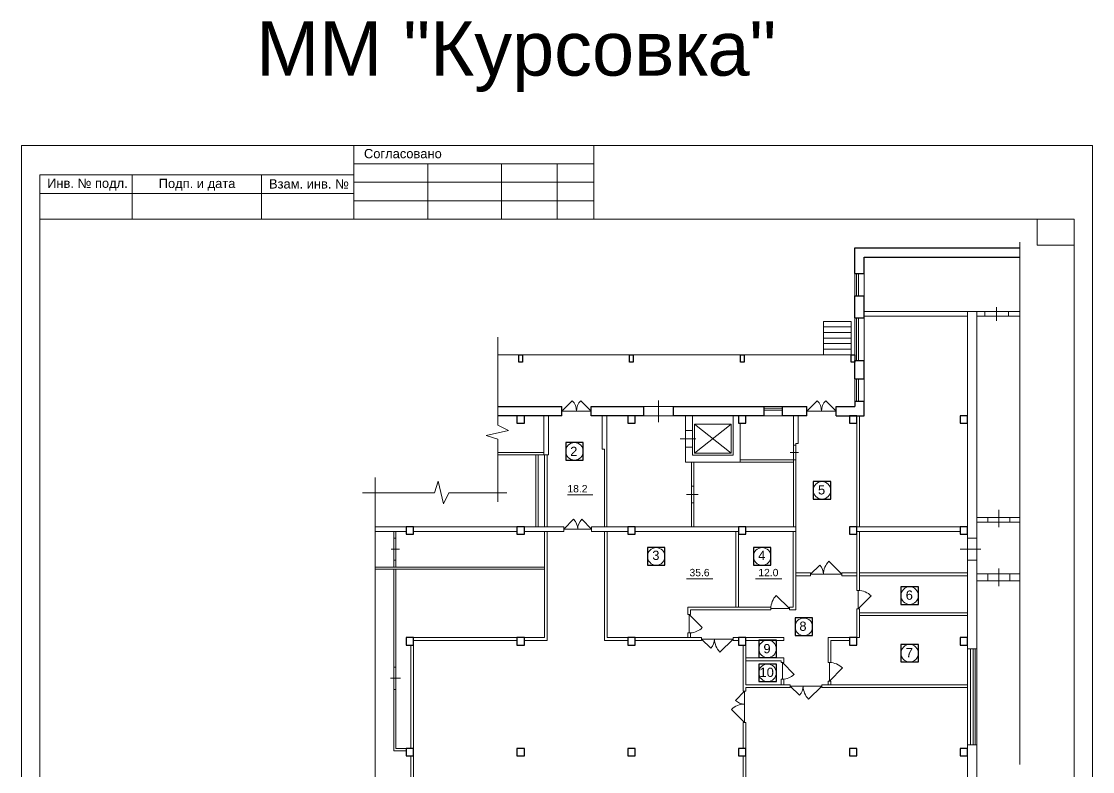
# Model space of a CAD drawing. Header units: metres. Extents: x 0 to 58, y 0 to 88.7.
# Drawn here: x 0 to 58, y 48.1 to 88.7 of the extents above; entities that cross this region are included whole.
import ezdxf
from ezdxf.enums import TextEntityAlignment as Align

# ---------------------------------------------------------------- set-up
doc = ezdxf.new("R2010")
doc.units = ezdxf.units.M
doc.header["$MEASUREMENT"] = 0
doc.layers.add('Level 50', color=7, linetype='Continuous', lineweight=0)
doc.layers.add('Level 63', color=7, linetype='Continuous', lineweight=0)
doc.layers.add('YOLO_TABLE', color=1, linetype='Continuous')
doc.styles.add('Style-Arial', font='arial.ttf')

# ---------------------------------------------------------------- blocks, each defined once
blk = doc.blocks.new('*U17')
at = {"layer": 'Level 50', "color": 7, "linetype": 'Continuous', "lineweight": 0}
for p, q in [((-14.5, 20.487), (14.5, 20.487)), ((-14.5, -20.513), (-14.5, 20.487)), ((14.5, 20.487), (14.5, -20.513)), ((14.5, -20.513), (-14.5, -20.513))]:
    blk.add_line(p, q, dxfattribs=at)
at = {"layer": 'Level 50', "color": 7, "linetype": 'Continuous', "lineweight": 13}
for p, q in [((-14, 18.926), (-14, -20.013)), ((14, 18.487), (-14, 18.487)), ((13, 18.487), (13, 17.787)), ((14, 18.487), (14, -20.013)), ((13, 17.787), (14, 17.787)), ((14, -20.013), (-14, -20.013))]:
    blk.add_line(p, q, dxfattribs=at)
at = {"layer": 'Level 63', "color": 7, "linetype": 'Continuous', "lineweight": 13}
for p, q in [((-5.5, 20.487), (-5.5, 18.487)), ((1, 20.487), (-5.5, 20.487)), ((1, 20.487), (1, 18.487)), ((1, 19.987), (-5.5, 19.987)), ((-3.5, 19.987), (-3.5, 18.487)), ((-1.5, 19.987), (-1.5, 18.487)), ((0, 19.987), (0, 18.487)), ((-11.5, 19.687), (-11.5, 18.487)), ((-8, 19.687), (-8, 18.487)), ((-5.5, 19.687), (-5.5, 18.487)), ((1, 19.487), (-5.5, 19.487)), ((-14, 19.187), (-5.5, 19.187)), ((1, 18.987), (-5.5, 18.987)), ((-4.5, -14.513), (14, -14.513)), ((-4.5, -14.513), (-4.5, -20.013)), ((-3.5, -14.513), (-3.5, -17.013)), ((-2.5, -14.513), (-2.5, -20.013)), ((-1.5, -14.513), (-1.5, -17.013)), ((-0.5, -14.513), (-0.5, -20.013)), ((1, -14.513), (1, -20.013)), ((2, -14.513), (2, -20.013)), ((2, -15.513), (14, -15.513)), ((-4.5, -16.513), (2, -16.513)), ((-4.5, -17.013), (2, -17.013)), ((2, -17.013), (14, -17.013)), ((9, -17.513), (14, -17.513)), ((2, -18.513), (14, -18.513)), ((7, -20.013), (13.3, -20.013))]:
    blk.add_line(p, q, dxfattribs=at)
at = {"layer": 'Level 63', "color": 7, "linetype": 'Continuous', "lineweight": 0}
for p, q in [((-4.5, -15.013), (2, -15.013)), ((-4.5, -15.513), (2, -15.513)), ((-4.5, -16.013), (2, -16.013)), ((-4.5, -17.513), (2, -17.513)), ((-4.5, -18.013), (2, -18.013)), ((-4.5, -18.513), (2, -18.513)), ((-4.5, -19.013), (2, -19.013)), ((-4.5, -19.513), (2, -19.513))]:
    blk.add_line(p, q, dxfattribs=at)
at = {"layer": 'Level 63', "color": 7, "linetype": 'Continuous', "lineweight": 13, "flags": 128}
for points in [[(-14, 18.487), (-14, 19.687), (-5.5, 19.687)], [(9, -17.013), (9, -20.013)], [(10.5, -17.013), (10.5, -18.513)], [(12, -17.013), (12, -18.513)]]:
    blk.add_lwpolyline(points, dxfattribs=at)
at = {"layer": 'Level 63', "color": 7, "linetype": 'Continuous', "lineweight": 0, "style": 'Style-Arial'}
for s, height, p in [('Согласовано', 0.25002, (-4.173, 20.263)), ('Инв. № подл.', 0.25002, (-12.713, 19.462)), ('Подп. и дата', 0.25002, (-9.745, 19.457)), ('Взам. инв. №', 0.25002, (-6.716, 19.444)), ('Изм.', 0.25, (-3.993, -16.748)), ('Кол.уч', 0.25, (-3.016, -16.748)), ('Лист', 0.25, (-1.977, -16.748)), ('№ док', 0.25, (-1.018, -16.748)), ('Подпись', 0.25, (0.256, -16.748)), ('Дата', 0.25, (1.511, -16.748)), ('Разработ.', 0.25, (-3.531, -17.244)), ('Стадия', 0.25, (9.718, -17.238)), ('Лист', 0.25, (11.263, -17.238)), ('Листов', 0.25, (12.996, -17.238)), ('Провер.', 0.25, (-3.686, -17.742)), ('Гл. спец.', 0.25, (-3.619, -18.229)), ('ГАП', 0.25, (-3.999, -18.77)), ('Н. контр.', 0.25, (-3.625, -19.248)), ('ООО "НеваПроект"', 0.25, (11.423, -19.223)), ('Утв.', 0.25, (-3.98, -19.715)), ('Формат А3', 0.25, (11.582, -20.252))]:
    blk.add_text(s, height=height, dxfattribs=at).set_placement(p, align=Align.MIDDLE_CENTER)
blk = doc.blocks.new('формат А3_вертикальный_1')
at = {"layer": 'Level 63', "color": 7, "linetype": 'Continuous', "lineweight": 13}
blk.add_blockref('*U17', (14.5, -20.487), dxfattribs=at)

msp = doc.modelspace()

# ---------------------------------------------------------------- linework, layer by layer
at = {"color": 7, "linetype": 'Continuous', "lineweight": 0}
for p, q in [((54.069, 76.767), (54.069, 48.493)), ((45.221, 75.06), (45.221, 73.86)), ((45.321, 75.06), (45.321, 73.86)), ((45.221, 72.66), (45.221, 70.36)), ((45.321, 72.66), (45.321, 70.36)), ((43.431, 70.67), (43.431, 72.47)), ((43.431, 72.47), (44.931, 72.47)), ((43.431, 72.17), (44.931, 72.17)), ((44.931, 70.67), (44.931, 72.47)), ((25.792, 71.625), (25.792, 66.86)), ((43.431, 71.87), (44.931, 71.87)), ((43.431, 71.57), (44.931, 71.57)), ((43.431, 71.27), (44.931, 71.27)), ((43.431, 70.97), (44.931, 70.97)), ((45.221, 69.36), (45.221, 68.16)), ((45.321, 69.36), (45.321, 68.16)), ((29.256, 67.615), (29.821, 68.18)), ((30.29, 68.18), (30.856, 67.615)), ((33.701, 67.87), (35.301, 67.87)), ((34.501, 68.187), (34.501, 67.022)), ((42.521, 67.615), (43.086, 68.18)), ((43.555, 68.18), (44.121, 67.615)), ((29.256, 67.615), (30.856, 67.615)), ((35.301, 67.36), (33.701, 67.36)), ((41.195, 67.77), (40.195, 67.77)), ((41.195, 67.67), (40.195, 67.67)), ((42.521, 67.615), (44.121, 67.615)), ((38.426, 66.914), (36.445, 65.348)), ((36.445, 66.914), (38.426, 65.348)), ((36.445, 65.348), (36.445, 66.914)), ((36.445, 66.914), (38.426, 66.914)), ((38.426, 66.914), (38.426, 65.348)), ((35.951, 65.66), (35.951, 66.56)), ((36.331, 66.56), (36.331, 65.66)), ((25.792, 66.096), (25.792, 62.704)), ((35.675, 66.11), (36.524, 66.11)), ((41.811, 65.78), (41.811, 64.98)), ((41.931, 64.98), (41.931, 65.78)), ((38.426, 65.348), (36.445, 65.348)), ((41.633, 65.38), (42.074, 65.38)), ((19.154, 64.018), (19.154, 41.534)), ((36.291, 62.66), (36.291, 63.56)), ((36.411, 63.56), (36.411, 62.66)), ((22.374, 63.188), (18.473, 63.188)), ((26.275, 63.188), (23.138, 63.188)), ((36.015, 63.11), (36.645, 63.11)), ((52.923, 62.279), (52.923, 61.33)), ((29.371, 61.235), (29.901, 61.765)), ((30.34, 61.765), (30.871, 61.235)), ((52.323, 61.86), (53.523, 61.86)), ((53.523, 61.61), (52.323, 61.61)), ((29.371, 61.235), (30.871, 61.235)), ((20.161, 60.745), (20.161, 59.545)), ((20.281, 59.545), (20.281, 60.745)), ((51.231, 60.745), (51.231, 59.545)), ((51.741, 60.745), (51.741, 59.545)), ((20.014, 60.145), (20.463, 60.145)), ((50.824, 60.145), (51.947, 60.145)), ((42.731, 58.785), (43.226, 59.28)), ((43.724, 59.492), (44.431, 58.785)), ((42.731, 58.785), (44.431, 58.785)), ((52.323, 58.81), (53.523, 58.81)), ((52.923, 59.099), (52.923, 58.15)), ((53.523, 58.43), (52.323, 58.43)), ((41.581, 56.935), (40.874, 57.642)), ((45.306, 57.91), (45.306, 56.91)), ((45.306, 56.91), (46.013, 57.617)), ((40.581, 56.935), (41.581, 56.935)), ((36.156, 56.61), (36.156, 55.61)), ((36.156, 56.61), (36.863, 55.903)), ((36.831, 55.285), (38.531, 55.285)), ((36.831, 55.285), (37.326, 54.79)), ((37.824, 54.578), (38.531, 55.285)), ((51.541, 49.56), (51.541, 54.76)), ((51.641, 49.56), (51.641, 54.76)), ((51.741, 49.56), (51.741, 54.76)), ((41.206, 54.01), (41.206, 53.11)), ((41.206, 54.01), (41.842, 53.373)), ((43.756, 54.01), (43.756, 53.01)), ((20.161, 53.76), (20.161, 52.56)), ((20.281, 52.56), (20.281, 53.76)), ((43.756, 53.01), (44.463, 53.717)), ((19.99, 53.16), (20.521, 53.16)), ((39.156, 52.46), (38.661, 51.965)), ((39.156, 52.46), (39.156, 50.76)), ((41.631, 52.735), (43.331, 52.735)), ((41.631, 52.735), (42.126, 52.24)), ((38.449, 51.467), (39.156, 50.76))]:
    msp.add_line(p, q, dxfattribs=at)
at = {"color": 7, "linetype": 'Continuous', "lineweight": 30}
for p, q in [((45.121, 75.06), (45.121, 76.46)), ((45.121, 76.46), (54.069, 76.46)), ((45.631, 75.06), (45.631, 75.95)), ((45.631, 75.95), (54.069, 75.95)), ((45.121, 75.06), (45.631, 75.06)), ((45.121, 72.66), (45.121, 73.86)), ((45.121, 73.86), (45.631, 73.86)), ((45.631, 72.66), (45.631, 73.86)), ((45.121, 72.66), (45.631, 72.66)), ((26.931, 70.67), (27.131, 70.67)), ((26.931, 70.27), (26.931, 70.67)), ((27.131, 70.27), (26.931, 70.27)), ((27.131, 70.67), (27.131, 70.27)), ((32.931, 70.67), (33.131, 70.67)), ((32.931, 70.27), (32.931, 70.67)), ((33.131, 70.27), (32.931, 70.27)), ((33.131, 70.67), (33.131, 70.27)), ((38.931, 70.67), (39.131, 70.67)), ((38.931, 70.27), (38.931, 70.67)), ((39.131, 70.27), (38.931, 70.27)), ((39.131, 70.67), (39.131, 70.27)), ((44.931, 70.67), (45.131, 70.67)), ((44.931, 70.27), (44.931, 70.67)), ((45.131, 70.27), (44.931, 70.27)), ((45.121, 70.36), (45.631, 70.36)), ((45.121, 69.36), (45.121, 70.36)), ((45.131, 70.67), (45.131, 70.27)), ((45.631, 69.36), (45.631, 70.36)), ((45.121, 69.36), (45.631, 69.36)), ((25.792, 67.87), (29.256, 67.87)), ((29.256, 67.36), (29.256, 67.87)), ((30.856, 67.36), (30.856, 67.87)), ((30.856, 67.87), (33.701, 67.87)), ((33.701, 67.36), (33.701, 67.87)), ((35.301, 67.36), (35.301, 67.87)), ((35.301, 67.87), (40.195, 67.87)), ((40.195, 67.87), (40.195, 67.36)), ((41.195, 67.87), (41.195, 67.36)), ((41.195, 67.87), (42.521, 67.87)), ((42.521, 67.36), (42.521, 67.87)), ((44.121, 67.36), (44.121, 67.87)), ((44.121, 67.87), (45.121, 67.87)), ((45.121, 68.16), (45.631, 68.16)), ((45.121, 68.16), (45.121, 67.87)), ((45.631, 67.36), (45.631, 68.16)), ((29.256, 67.36), (25.792, 67.36)), ((27.231, 67.36), (26.831, 67.36)), ((26.831, 67.36), (26.831, 66.96)), ((27.231, 66.96), (27.231, 67.36)), ((33.701, 67.36), (30.856, 67.36)), ((33.231, 67.36), (32.831, 67.36)), ((32.831, 67.36), (32.831, 66.96)), ((33.231, 66.96), (33.231, 67.36)), ((40.195, 67.36), (35.301, 67.36)), ((39.231, 67.36), (38.831, 67.36)), ((38.831, 67.36), (38.831, 66.96)), ((39.231, 66.96), (39.231, 67.36)), ((42.521, 67.36), (41.195, 67.36)), ((44.121, 67.36), (45.631, 67.36)), ((45.231, 67.36), (44.831, 67.36)), ((44.831, 67.36), (44.831, 66.96)), ((45.231, 66.96), (45.231, 67.36)), ((51.231, 67.36), (50.831, 67.36)), ((50.831, 67.36), (50.831, 66.96)), ((51.231, 66.96), (51.231, 67.36)), ((26.831, 66.96), (27.231, 66.96)), ((32.831, 66.96), (33.231, 66.96)), ((38.831, 66.96), (39.231, 66.96)), ((44.831, 66.96), (45.231, 66.96)), ((50.831, 66.96), (51.231, 66.96)), ((21.231, 61.36), (20.831, 61.36)), ((20.831, 61.36), (20.831, 60.96)), ((20.831, 60.96), (21.231, 60.96)), ((21.231, 60.96), (21.231, 61.36)), ((27.231, 61.36), (26.831, 61.36)), ((26.831, 61.36), (26.831, 60.96)), ((26.831, 60.96), (27.231, 60.96)), ((27.231, 60.96), (27.231, 61.36)), ((33.231, 61.36), (32.831, 61.36)), ((32.831, 61.36), (32.831, 60.96)), ((32.831, 60.96), (33.231, 60.96)), ((33.231, 60.96), (33.231, 61.36)), ((39.231, 61.36), (38.831, 61.36)), ((38.831, 61.36), (38.831, 60.96)), ((38.831, 60.96), (39.231, 60.96)), ((39.231, 60.96), (39.231, 61.36)), ((45.231, 61.36), (44.831, 61.36)), ((44.831, 61.36), (44.831, 60.96)), ((44.831, 60.96), (45.231, 60.96)), ((45.231, 60.96), (45.231, 61.36)), ((51.231, 61.36), (50.831, 61.36)), ((50.831, 61.36), (50.831, 60.96)), ((50.831, 60.96), (51.231, 60.96)), ((51.231, 60.96), (51.231, 61.36)), ((21.231, 55.36), (20.831, 55.36)), ((20.831, 55.36), (20.831, 54.96)), ((21.231, 54.96), (21.231, 55.36)), ((27.231, 55.36), (26.831, 55.36)), ((26.831, 55.36), (26.831, 54.96)), ((27.231, 54.96), (27.231, 55.36)), ((33.231, 55.36), (32.831, 55.36)), ((32.831, 55.36), (32.831, 54.96)), ((33.231, 54.96), (33.231, 55.36)), ((39.231, 55.36), (38.831, 55.36)), ((38.831, 55.36), (38.831, 54.96)), ((39.231, 54.96), (39.231, 55.36)), ((45.231, 55.36), (44.831, 55.36)), ((44.831, 55.36), (44.831, 54.96)), ((45.231, 54.96), (45.231, 55.36)), ((51.231, 55.36), (50.831, 55.36)), ((50.831, 55.36), (50.831, 54.96)), ((51.231, 54.96), (51.231, 55.36)), ((20.831, 54.96), (21.231, 54.96)), ((26.831, 54.96), (27.231, 54.96)), ((32.831, 54.96), (33.231, 54.96)), ((38.831, 54.96), (39.231, 54.96)), ((44.831, 54.96), (45.231, 54.96)), ((50.831, 54.96), (51.231, 54.96)), ((21.231, 49.36), (20.831, 49.36)), ((20.831, 49.36), (20.831, 48.96)), ((21.231, 48.96), (21.231, 49.36)), ((27.231, 49.36), (26.831, 49.36)), ((26.831, 49.36), (26.831, 48.96)), ((27.231, 48.96), (27.231, 49.36)), ((33.231, 49.36), (32.831, 49.36)), ((32.831, 49.36), (32.831, 48.96)), ((33.231, 48.96), (33.231, 49.36)), ((39.231, 49.36), (38.831, 49.36)), ((38.831, 49.36), (38.831, 48.96)), ((39.231, 48.96), (39.231, 49.36)), ((45.231, 49.36), (44.831, 49.36)), ((44.831, 49.36), (44.831, 48.96)), ((45.231, 48.96), (45.231, 49.36)), ((51.231, 49.36), (50.831, 49.36)), ((50.831, 49.36), (50.831, 48.96)), ((51.231, 48.96), (51.231, 49.36)), ((20.831, 48.96), (21.231, 48.96)), ((26.831, 48.96), (27.231, 48.96)), ((32.831, 48.96), (33.231, 48.96)), ((38.831, 48.96), (39.231, 48.96)), ((44.831, 48.96), (45.231, 48.96)), ((50.831, 48.96), (51.231, 48.96))]:
    msp.add_line(p, q, dxfattribs=at)
at = {"color": 7, "linetype": 'Continuous', "lineweight": 13}
for p, q in [((45.121, 75.06), (45.121, 73.86)), ((45.631, 73.86), (45.631, 75.06)), ((52.802, 73.235), (52.802, 72.504)), ((45.121, 72.66), (45.121, 70.36)), ((45.631, 73.01), (54.069, 73.01)), ((45.631, 72.76), (51.231, 72.76)), ((45.631, 72.66), (45.631, 70.36)), ((51.231, 60.745), (51.231, 73.01)), ((51.741, 60.745), (51.741, 73.01)), ((51.741, 72.76), (54.069, 72.76)), ((52.16, 73.01), (52.16, 72.76)), ((53.445, 73.01), (53.445, 72.76)), ((25.792, 70.67), (45.121, 70.67)), ((45.121, 69.36), (45.121, 68.16)), ((45.631, 68.16), (45.631, 69.36)), ((41.195, 67.87), (40.195, 67.87)), ((28.291, 67.36), (28.291, 65.26)), ((28.541, 67.36), (28.541, 65.81)), ((31.441, 67.36), (31.441, 65.56)), ((31.691, 67.36), (31.691, 61.36)), ((35.951, 67.36), (35.951, 66.56)), ((36.331, 67.36), (36.331, 66.56)), ((38.531, 67.36), (38.531, 65.24)), ((40.195, 67.36), (41.195, 67.36)), ((41.811, 67.36), (41.811, 65.78)), ((42.061, 67.36), (42.061, 65.86)), ((45.381, 67.36), (45.381, 61.36)), ((38.911, 66.96), (38.911, 64.86)), ((45.231, 66.96), (45.231, 61.36)), ((35.951, 66.56), (36.331, 66.56)), ((28.541, 65.81), (28.541, 65.26)), ((31.571, 65.56), (31.441, 65.56)), ((31.571, 65.56), (31.571, 61.36)), ((35.951, 65.66), (36.331, 65.66)), ((35.951, 65.66), (35.951, 64.86)), ((36.331, 65.66), (36.331, 65.24)), ((41.931, 65.78), (41.811, 65.78)), ((41.931, 65.86), (41.931, 65.78)), ((42.061, 65.86), (41.931, 65.86)), ((28.291, 65.38), (25.792, 65.38)), ((28.541, 65.26), (25.792, 65.26)), ((27.851, 65.26), (27.851, 61.36)), ((27.971, 65.26), (27.971, 61.36)), ((28.321, 65.26), (28.321, 61.36)), ((28.471, 65.26), (28.471, 61.36)), ((38.531, 65.24), (36.331, 65.24)), ((41.931, 64.98), (38.911, 64.98)), ((41.811, 64.98), (41.811, 61.36)), ((41.931, 64.98), (41.931, 61.11)), ((41.811, 64.86), (35.951, 64.86)), ((36.291, 64.86), (36.291, 63.56)), ((36.411, 64.86), (36.411, 63.56)), ((36.291, 63.56), (36.411, 63.56)), ((29.571, 63.085), (30.941, 63.085)), ((36.291, 62.66), (36.411, 62.66)), ((36.291, 62.66), (36.291, 61.36)), ((36.411, 62.66), (36.411, 61.36)), ((51.741, 61.86), (52.323, 61.86)), ((51.741, 61.61), (52.323, 61.61)), ((52.323, 61.61), (52.323, 61.86)), ((53.523, 61.61), (53.523, 61.86)), ((53.523, 61.86), (54.069, 61.86)), ((53.523, 61.61), (54.069, 61.61)), ((20.831, 61.36), (19.154, 61.36)), ((20.831, 61.11), (19.154, 61.11)), ((20.161, 61.11), (20.161, 60.745)), ((20.281, 61.11), (20.281, 60.745)), ((29.371, 61.36), (21.231, 61.36)), ((26.831, 61.11), (21.231, 61.11)), ((29.371, 61.11), (27.231, 61.11)), ((28.321, 61.11), (28.321, 55.36)), ((28.471, 61.11), (28.471, 55.21)), ((29.371, 61.36), (29.371, 61.11)), ((41.931, 61.36), (30.871, 61.36)), ((30.871, 61.36), (30.871, 61.11)), ((32.831, 61.11), (30.871, 61.11)), ((31.571, 61.11), (31.571, 55.21)), ((31.721, 61.11), (31.721, 55.36)), ((38.831, 61.11), (33.231, 61.11)), ((38.681, 61.11), (38.681, 57.01)), ((38.831, 61.11), (38.831, 57.01)), ((41.931, 61.11), (39.231, 61.11)), ((41.781, 61.11), (41.781, 57.01)), ((41.931, 61.11), (41.931, 56.86)), ((51.231, 61.36), (45.231, 61.36)), ((50.831, 61.11), (45.231, 61.11)), ((45.231, 57.91), (45.231, 60.96)), ((45.381, 57.91), (45.381, 61.11)), ((20.161, 60.745), (20.281, 60.745)), ((51.231, 60.745), (51.741, 60.745)), ((28.321, 59.18), (19.154, 59.18)), ((20.161, 59.545), (20.281, 59.545)), ((20.161, 59.545), (20.161, 59.18)), ((20.281, 59.545), (20.281, 59.18)), ((51.231, 59.545), (51.741, 59.545)), ((51.231, 54.76), (51.231, 59.545)), ((51.741, 54.76), (51.741, 59.545)), ((28.321, 59.06), (19.154, 59.06)), ((20.161, 59.06), (20.161, 53.76)), ((20.281, 59.06), (20.281, 53.76)), ((42.731, 58.86), (41.931, 58.86)), ((42.731, 58.71), (41.931, 58.71)), ((42.731, 58.71), (42.731, 58.86)), ((45.231, 58.86), (44.431, 58.86)), ((44.431, 58.71), (44.431, 58.86)), ((45.231, 58.71), (44.431, 58.71)), ((51.231, 58.86), (45.381, 58.86)), ((51.231, 58.71), (45.381, 58.71)), ((51.741, 58.81), (52.323, 58.81)), ((52.323, 58.43), (52.323, 58.81)), ((53.523, 58.43), (53.523, 58.81)), ((53.523, 58.81), (54.069, 58.81)), ((37.44, 58.543), (36.018, 58.543)), ((41.168, 58.543), (39.746, 58.543)), ((51.741, 58.43), (52.323, 58.43)), ((53.523, 58.43), (54.069, 58.43)), ((45.381, 57.91), (45.231, 57.91)), ((36.081, 56.61), (36.081, 57.01)), ((40.581, 57.01), (36.081, 57.01)), ((36.231, 56.61), (36.231, 56.86)), ((40.581, 56.86), (36.231, 56.86)), ((40.581, 57.01), (40.581, 56.86)), ((41.781, 57.01), (41.581, 57.01)), ((41.581, 57.01), (41.581, 56.86)), ((41.931, 56.86), (41.581, 56.86)), ((45.231, 55.36), (45.231, 56.91)), ((45.381, 56.91), (45.231, 56.91)), ((45.381, 55.36), (45.381, 56.91)), ((36.231, 56.61), (36.081, 56.61)), ((51.231, 56.71), (45.381, 56.71)), ((51.231, 56.56), (45.381, 56.56)), ((21.231, 55.36), (26.831, 55.36)), ((21.231, 55.21), (26.831, 55.21)), ((27.231, 55.36), (28.321, 55.36)), ((27.231, 55.21), (28.471, 55.21)), ((32.831, 55.21), (31.571, 55.21)), ((36.831, 55.36), (31.721, 55.36)), ((36.831, 55.21), (33.231, 55.21)), ((36.081, 55.36), (36.081, 55.61)), ((36.231, 55.61), (36.081, 55.61)), ((36.231, 55.36), (36.231, 55.61)), ((36.831, 55.36), (36.831, 55.21)), ((38.831, 55.36), (38.531, 55.36)), ((38.531, 55.36), (38.531, 55.21)), ((38.831, 55.21), (38.531, 55.21)), ((41.281, 55.36), (39.231, 55.36)), ((41.281, 55.21), (39.231, 55.21)), ((41.281, 55.36), (41.281, 55.21)), ((44.831, 55.36), (43.681, 55.36)), ((43.681, 55.36), (43.681, 54.01)), ((44.831, 55.21), (43.831, 55.21)), ((43.831, 55.21), (43.831, 54.01)), ((45.231, 55.36), (45.381, 55.36)), ((21.081, 49.36), (21.081, 54.96)), ((21.231, 49.36), (21.231, 54.96)), ((39.081, 54.96), (39.081, 52.46)), ((39.231, 54.96), (39.231, 52.81)), ((51.231, 54.76), (51.741, 54.76)), ((51.231, 54.76), (51.231, 49.56)), ((51.381, 54.76), (51.381, 49.56)), ((41.281, 54.26), (39.231, 54.26)), ((41.131, 54.11), (39.231, 54.11)), ((41.131, 54.11), (41.131, 54.01)), ((41.281, 54.01), (41.131, 54.01)), ((41.281, 54.26), (41.281, 54.01)), ((43.831, 54.01), (43.681, 54.01)), ((20.281, 53.76), (20.161, 53.76)), ((41.631, 52.81), (39.231, 52.81)), ((41.281, 53.11), (41.131, 53.11)), ((41.131, 53.11), (41.131, 52.81)), ((41.281, 53.11), (41.281, 52.81)), ((41.631, 52.81), (41.631, 52.66)), ((51.231, 52.81), (43.331, 52.81)), ((43.331, 52.81), (43.331, 52.66)), ((43.831, 53.01), (43.681, 53.01)), ((43.681, 53.01), (43.681, 52.81)), ((43.831, 53.01), (43.831, 52.81)), ((20.281, 52.56), (20.161, 52.56)), ((20.161, 52.56), (20.161, 49.24)), ((20.281, 52.56), (20.281, 49.36)), ((39.231, 52.46), (39.081, 52.46)), ((39.231, 52.66), (39.231, 52.46)), ((41.631, 52.66), (39.231, 52.66)), ((51.231, 52.66), (43.331, 52.66)), ((39.231, 50.76), (39.081, 50.76)), ((39.081, 50.76), (39.081, 49.36)), ((39.231, 50.76), (39.231, 49.36)), ((20.831, 49.36), (20.281, 49.36)), ((51.231, 49.56), (51.741, 49.56)), ((51.231, 42.76), (51.231, 49.56)), ((51.741, 42.76), (51.741, 49.56)), ((20.831, 49.24), (20.161, 49.24)), ((21.081, 43.36), (21.081, 48.96)), ((21.231, 43.36), (21.231, 48.96)), ((39.081, 48.96), (39.081, 43.36)), ((39.231, 48.96), (39.231, 43.36))]:
    msp.add_line(p, q, dxfattribs=at)
for centre in [(29.946, 65.444), (34.372, 59.754), (40.11, 59.754)]:
    msp.add_circle(centre, 0.474, dxfattribs=at)
at = {"color": 251, "linetype": 'Continuous', "lineweight": 13}
for centre in [(43.346, 63.328), (48.092, 57.635), (42.366, 55.947), (40.402, 54.751), (48.092, 54.515), (40.402, 53.456)]:
    msp.add_circle(centre, 0.474, dxfattribs=at)
at = {"color": 7, "linetype": 'Continuous', "lineweight": 0}
for centre, radius, start, end in [((29.256, 67.615), 0.8, 360, 45), ((30.856, 67.615), 0.8, 135, 180), ((42.521, 67.615), 0.8, 360, 45), ((44.121, 67.615), 0.8, 135, 180), ((29.371, 61.235), 0.75, 0, 45), ((30.871, 61.235), 0.75, 135, 180), ((42.731, 58.785), 0.7, 0, 45), ((44.431, 58.785), 1, 135, 180), ((41.581, 56.935), 1, 135, 180), ((45.306, 56.91), 1, 45, 90), ((36.156, 56.61), 1, 274.30122, 315), ((43.756, 53.01), 1, 45, 90), ((41.206, 54.01), 0.9, 270, 315)]:
    msp.add_arc(centre, radius, start, end, dxfattribs=at)
at = {"color": 7, "linetype": 'Continuous', "lineweight": 0, "extrusion": (0, 0, -1)}
for centre, radius, start, end in [((-36.831, 55.285), 0.7, 180, 225), ((-38.531, 55.285), 1, 315, 0), ((-41.631, 52.735), 0.7, 180, 225), ((-43.331, 52.735), 1, 315, 0), ((-39.156, 50.76), 1, 45, 90), ((-39.156, 52.46), 0.7, 270, 315)]:
    msp.add_arc(centre, radius, start, end, dxfattribs=at)
at = {"layer": 'Level 63', "color": 7, "linetype": 'Continuous', "lineweight": 0}
msp.add_line((43.331, 52.735), (42.624, 52.028), dxfattribs=at)
at = {"layer": 'Level 63', "color": 7, "linetype": 'Continuous', "lineweight": 0, "flags": 128}
for points in [[(25.792, 66.096), (25.159, 66.29), (26.377, 66.572), (25.792, 66.86)], [(22.374, 63.188), (22.568, 63.821), (22.85, 62.603), (23.138, 63.188)]]:
    msp.add_lwpolyline(points, dxfattribs=at)
at = {"layer": 'YOLO_TABLE'}
for points in [[(29.471, 64.97), (30.42, 64.97), (30.42, 65.919), (29.471, 65.919)], [(42.872, 62.854), (43.82, 62.854), (43.82, 63.802), (42.872, 63.802)], [(33.898, 59.28), (34.846, 59.28), (34.846, 60.229), (33.898, 60.229)], [(39.635, 59.28), (40.584, 59.28), (40.584, 60.229), (39.635, 60.229)], [(47.618, 57.161), (48.566, 57.161), (48.566, 58.11), (47.618, 58.11)], [(41.891, 55.473), (42.84, 55.473), (42.84, 56.422), (41.891, 56.422)], [(39.928, 54.277), (40.877, 54.277), (40.877, 55.225), (39.928, 55.225)], [(47.618, 54.041), (48.566, 54.041), (48.566, 54.99), (47.618, 54.99)], [(39.928, 52.982), (40.877, 52.982), (40.877, 53.93), (39.928, 53.93)]]:
    msp.add_lwpolyline(points, close=True, dxfattribs=at)

# ---------------------------------------------------------------- block references
at = {"layer": 'Level 63', "color": 7, "linetype": 'Continuous', "lineweight": 13, "xscale": 2, "yscale": 2}
msp.add_blockref('формат А3_вертикальный_1', (0, 82), dxfattribs=at)

# ---------------------------------------------------------------- texts
at = {"color": 7, "linetype": 'Continuous', "lineweight": 0, "style": 'Style-Arial'}
for s, p in [('2', (29.908, 65.69)), ('3', (34.353, 60.064)), ('4', (40.09, 60.064))]:
    msp.add_text(s, height=0.5, dxfattribs=at).set_placement(p, align=Align.TOP_CENTER)
at = {"color": 7, "linetype": 'Continuous', "lineweight": 13, "style": 'Style-Arial'}
for s, p in [('18.2', (30.108, 63.418)), ('35.6', (36.718, 58.88)), ('12.0', (40.446, 58.88))]:
    msp.add_text(s, height=0.4, dxfattribs=at).set_placement(p, align=Align.MIDDLE_CENTER)
at = {"color": 251, "linetype": 'Continuous', "lineweight": 13, "style": 'Style-Arial'}
for s, p in [('5', (43.327, 63.608)), ('6', (48.077, 57.91)), ('8', (42.317, 56.227)), ('9', (40.371, 55.013)), ('7', (48.077, 54.792)), ('10', (40.353, 53.733))]:
    msp.add_text(s, height=0.5, dxfattribs=at).set_placement(p, align=Align.TOP_CENTER)
at = {"color": 7, "linetype": 'Continuous', "lineweight": 13, "insert": (26.225, 86.796), "char_height": 2.93369, "attachment_point": 5, "line_spacing_factor": 0.776524, "style": 'Style-Arial'}
msp.add_mtext(' ММ "Курсовка"', dxfattribs=at)

doc.saveas('drawing.dxf')
